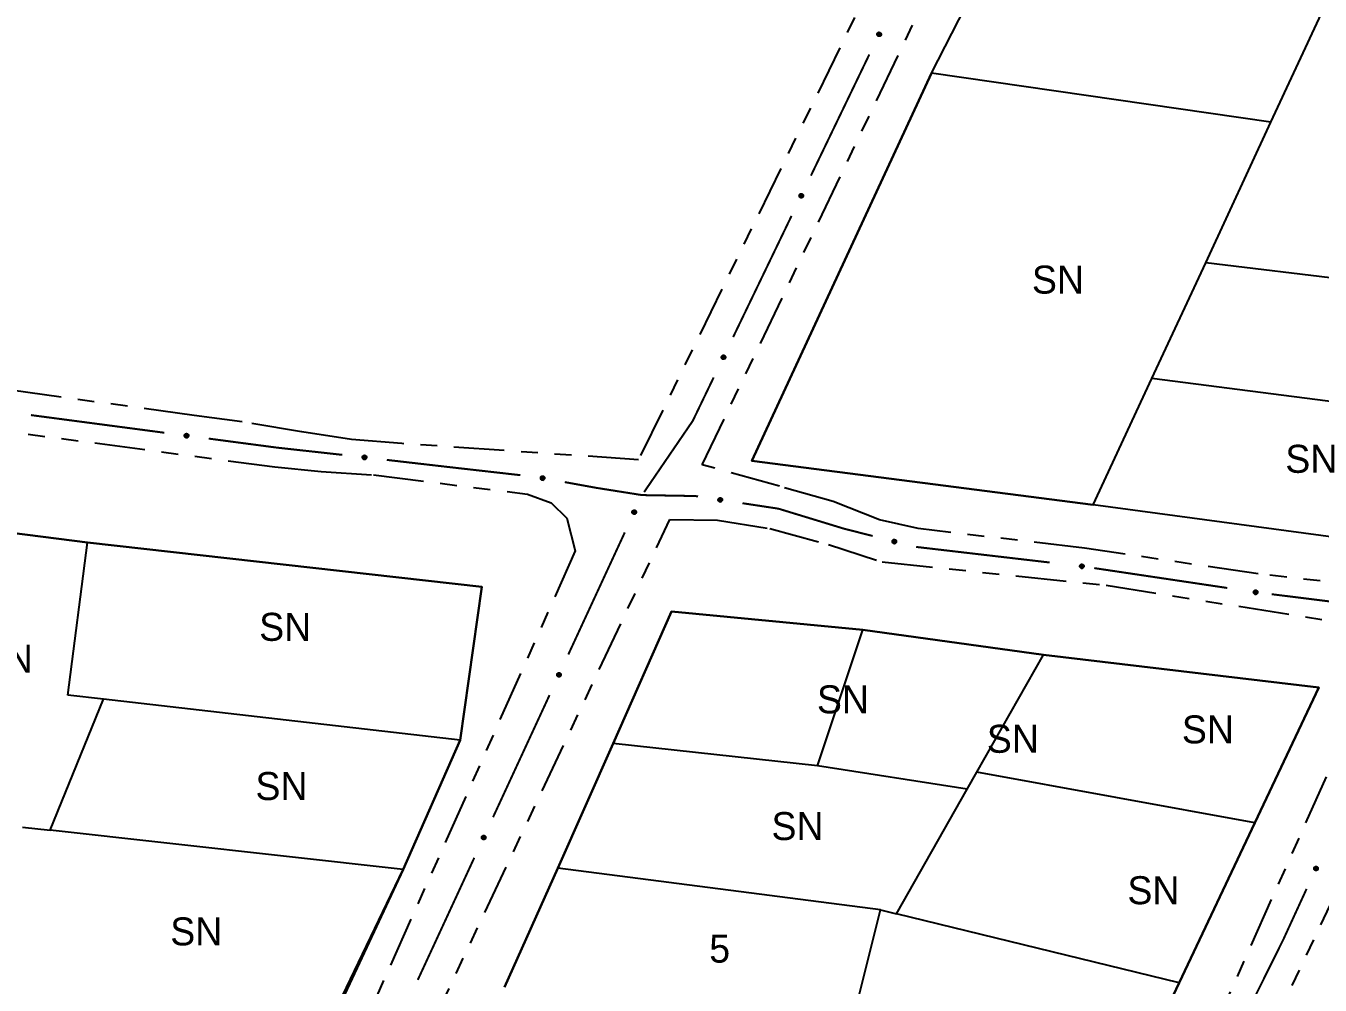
# Model space of a CAD drawing. Extents: x 203665 to 205970, y 4870865 to 4873745.
# Drawn here: x 204177.5 to 204292.9, y 4873015.1 to 4873100.7 of the extents above; entities that cross this region are included whole.
import ezdxf
from ezdxf.enums import TextEntityAlignment as Align

# ---------------------------------------------------------------- set-up
doc = ezdxf.new("R2010")
doc.units = 0
doc.header["$LTSCALE"] = 1.5
doc.header["$MEASUREMENT"] = 0
doc.linetypes.add('TRACO_25', pattern=[8, 3, -1, 1, -1, 1, -1])
for name, color, linetype in [('CD_MALHA_LOTES', 7, 'CONTINUOUS'), ('RU-QUADRA', 210, 'CONTINUOUS'), ('SV-EIXO-RUA-N-PAV', 6, 'CONTINUOUS'), ('SV-RUA-NAO-PAV', 7, 'CONTINUOUS'), ('Th_NmrPort', 1, 'CONTINUOUS')]:
    doc.layers.add(name, color=color, linetype=linetype)

msp = doc.modelspace()

# ---------------------------------------------------------------- linework, layer by layer
at = {"layer": 'CD_MALHA_LOTES', "linetype": 'Continuous', "flags": 128}
for points in [[(204258.273564, 4873096.525457), (204268.588172, 4873116.699459)], [(204288.541046, 4873092.128941), (204293.049319, 4873101.838943)], [(204258.273564, 4873096.525457), (204242.22368, 4873061.891367)], [(204288.541046, 4873092.128941), (204258.273564, 4873096.525457)], [(204282.721119, 4873079.593874), (204288.541046, 4873092.128941)], [(204277.917549, 4873069.247857), (204282.721119, 4873079.593874)], [(204308.353924, 4873076.480264), (204282.721119, 4873079.593874)], [(204272.68912, 4873057.986769), (204277.917549, 4873069.247857)], [(204303.31814, 4873065.980528), (204277.917549, 4873069.247857)], [(204242.22368, 4873061.891367), (204272.68912, 4873057.986769)], [(204298.736385, 4873054.458792), (204272.68912, 4873057.986769)], [(204169.187356, 4873056.3671), (204182.970834, 4873054.626859)], [(204181.203047, 4873040.992245), (204182.970834, 4873054.626859)], [(204182.970834, 4873054.626859), (204218.138129, 4873050.662867)], [(204218.138129, 4873050.662867), (204216.225411, 4873036.957763)], [(204229.859178, 4873036.684357), (204235.066582, 4873048.459799)], [(204235.066582, 4873048.459799), (204252.133214, 4873046.809246)], [(204248.088559, 4873034.675283), (204252.133214, 4873046.809246)], [(204252.133214, 4873046.809246), (204268.251398, 4873044.578922)], [(204262.29782, 4873034.103224), (204268.251398, 4873044.578922)], [(204268.251398, 4873044.578922), (204292.803558, 4873041.662506)], [(204184.389448, 4873040.62518), (204181.203047, 4873040.992245)], [(204292.803558, 4873041.662506), (204287.10266, 4873029.602509)], [(204179.626278, 4873028.927874), (204184.389448, 4873040.62518)], [(204216.225411, 4873036.957763), (204184.389448, 4873040.62518)], [(204216.225411, 4873036.957763), (204211.122916, 4873025.433711)], [(204224.92692, 4873025.531102), (204229.859178, 4873036.684357)], [(204248.088559, 4873034.675283), (204229.859178, 4873036.684357)], [(204261.437307, 4873032.589096), (204248.088559, 4873034.675283)], [(204261.437307, 4873032.589096), (204262.29782, 4873034.103224)], [(204287.10266, 4873029.602509), (204262.29782, 4873034.103224)], [(204255.124214, 4873021.480808), (204261.437307, 4873032.589096)], [(204287.10266, 4873029.602509), (204280.339643, 4873015.295645)], [(204177.171247, 4873029.200229), (204179.626278, 4873028.927874)], [(204211.122916, 4873025.433711), (204179.626278, 4873028.927874)], [(204211.122916, 4873025.433711), (204203.555536, 4873009.198906)], [(204220.166798, 4873014.907841), (204224.92692, 4873025.531102)], [(204253.704138, 4873021.829142), (204224.92692, 4873025.531102)], [(204250.985029, 4873010.871965), (204253.704138, 4873021.829142)], [(204253.704138, 4873021.829142), (204255.124214, 4873021.480808)], [(204280.339643, 4873015.295645), (204255.124214, 4873021.480808)], [(204280.339643, 4873015.295645), (204275.242245, 4873004.512323)]]:
    msp.add_lwpolyline(points, dxfattribs=at)
at = {"layer": 'RU-QUADRA', "linetype": 'Continuous', "flags": 128}
for points in [[(204298.736385, 4873054.458792), (204272.68912, 4873057.986769), (204242.22368, 4873061.891367), (204258.273564, 4873096.525457), (204268.588172, 4873116.699459), (204273.848489, 4873127.220765), (204281.96104, 4873144.44531), (204286.222324, 4873153.492855), (204293.84628, 4873169.680016)], [(204275.242245, 4873004.512323), (204280.339643, 4873015.295645), (204287.10266, 4873029.602509), (204292.803558, 4873041.662506), (204268.251398, 4873044.578922), (204252.133214, 4873046.809246), (204235.066582, 4873048.459799), (204229.859178, 4873036.684357), (204224.92692, 4873025.531102), (204220.166798, 4873014.907841)]]:
    msp.add_lwpolyline(points, dxfattribs=at)
msp.add_lwpolyline([(204103.635391, 4872941.745824), (204135.581705, 4872937.728944), (204167.684534, 4872934.126779), (204174.941351, 4872949.447185), (204179.768445, 4872960.327247), (204184.927687, 4872971.496659), (204190.603585, 4872982.694119), (204195.686735, 4872993.898056), (204200.977761, 4873004.290896), (204211.122916, 4873025.433711), (204216.225411, 4873036.957763), (204218.138129, 4873050.662867), (204182.970834, 4873054.626859), (204169.187356, 4873056.3671), (204155.47299, 4873058.098615), (204149.274667, 4873043.068505), (204145.504676, 4873033.926779), (204141.788485, 4873025.693177), (204138.361652, 4873018.100678), (204134.792513, 4873010.192886), (204131.177349, 4873002.18312), (204126.219152, 4872991.197727), (204121.327527, 4872980.486484), (204111.044409, 4872957.969431)], close=True, dxfattribs=at)
at = {"layer": 'SV-EIXO-RUA-N-PAV'}
for points in [[(204253.741785, 4873100.065264), (204253.758591, 4873100.019334), (204253.763643, 4873099.976423), (204253.757556, 4873099.93942), (204253.74365, 4873099.908124), (204253.725818, 4873099.877709), (204253.701074, 4873099.851011), (204253.667048, 4873099.827462), (204253.621092, 4873099.81028), (204253.576793, 4873099.807993), (204253.540196, 4873099.81202), (204253.506728, 4873099.824641), (204253.477472, 4873099.842459), (204253.450589, 4873099.869079), (204253.427061, 4873099.903795), (204253.410902, 4873099.950423), (204253.406238, 4873099.992526), (204253.413065, 4873100.028163), (204253.425967, 4873100.061729), (204253.444544, 4873100.092562), (204253.468984, 4873100.11863), (204253.50398, 4873100.142255), (204253.550214, 4873100.157595), (204253.592153, 4873100.162727), (204253.627876, 4873100.156401), (204253.660637, 4873100.142956), (204253.69136, 4873100.125441), (204253.719234, 4873100.101685), (204253.741785, 4873100.065264)], [(204246.799813, 4873085.649681), (204246.81662, 4873085.603751), (204246.821672, 4873085.56084), (204246.815585, 4873085.523837), (204246.801679, 4873085.492541), (204246.783847, 4873085.462126), (204246.759103, 4873085.435428), (204246.725076, 4873085.411879), (204246.679121, 4873085.394697), (204246.634822, 4873085.39241), (204246.598225, 4873085.396437), (204246.564757, 4873085.409058), (204246.5355, 4873085.426876), (204246.508618, 4873085.453496), (204246.48509, 4873085.488212), (204246.468931, 4873085.53484), (204246.464266, 4873085.576943), (204246.471094, 4873085.61258), (204246.483995, 4873085.646146), (204246.502573, 4873085.676979), (204246.527013, 4873085.703047), (204246.562009, 4873085.726672), (204246.608243, 4873085.742012), (204246.650182, 4873085.747144), (204246.685905, 4873085.740818), (204246.718666, 4873085.727373), (204246.749389, 4873085.709858), (204246.777262, 4873085.686102), (204246.799813, 4873085.649681)], [(204239.857842, 4873071.234098), (204239.874649, 4873071.188168), (204239.879701, 4873071.145257), (204239.873613, 4873071.108254), (204239.859708, 4873071.076958), (204239.841876, 4873071.046543), (204239.817132, 4873071.019845), (204239.783105, 4873070.996296), (204239.737149, 4873070.979113), (204239.692851, 4873070.976827), (204239.656254, 4873070.980854), (204239.622785, 4873070.993475), (204239.593529, 4873071.011293), (204239.566646, 4873071.037913), (204239.543119, 4873071.072629), (204239.52696, 4873071.119257), (204239.522295, 4873071.16136), (204239.529123, 4873071.196997), (204239.542024, 4873071.230563), (204239.560601, 4873071.261396), (204239.585042, 4873071.287464), (204239.620038, 4873071.311089), (204239.666271, 4873071.326429), (204239.708211, 4873071.33156), (204239.743934, 4873071.325235), (204239.776694, 4873071.311789), (204239.807418, 4873071.294275), (204239.835291, 4873071.270519), (204239.857842, 4873071.234098)], [(204191.671823, 4873064.280038), (204191.710219, 4873064.310334), (204191.749413, 4873064.328519), (204191.786469, 4873064.334278), (204191.820541, 4873064.330829), (204191.855001, 4873064.323374), (204191.888085, 4873064.308193), (204191.921073, 4873064.28321), (204191.951733, 4873064.244907), (204191.967724, 4873064.203531), (204191.975313, 4873064.167504), (204191.973762, 4873064.131769), (204191.965959, 4873064.098414), (204191.949054, 4873064.06457), (204191.923409, 4873064.031387), (204191.884148, 4873064.001489), (204191.845601, 4873063.983924), (204191.809612, 4873063.979295), (204191.773696, 4873063.981081), (204191.738607, 4873063.989114), (204191.706216, 4873064.004203), (204191.672853, 4873064.030083), (204191.643857, 4873064.069225), (204191.625899, 4873064.107472), (204191.620766, 4873064.143385), (204191.623321, 4873064.178705), (204191.630378, 4873064.213359), (204191.644254, 4873064.247252), (204191.671823, 4873064.280038)], [(204207.551404, 4873062.343222), (204207.589289, 4873062.374153), (204207.628175, 4873062.39299), (204207.665129, 4873062.399366), (204207.699254, 4873062.396486), (204207.733833, 4873062.389607), (204207.767166, 4873062.37498), (204207.800566, 4873062.35055), (204207.831861, 4873062.312764), (204207.84854, 4873062.271661), (204207.856729, 4873062.235766), (204207.855775, 4873062.20001), (204207.848529, 4873062.16653), (204207.83219, 4873062.132408), (204207.807103, 4873062.098802), (204207.768346, 4873062.068253), (204207.730097, 4873062.050047), (204207.694191, 4873062.044818), (204207.65825, 4873062.046006), (204207.623031, 4873062.053452), (204207.590394, 4873062.067999), (204207.556603, 4873062.093319), (204207.526959, 4873062.131972), (204207.508365, 4873062.169913), (204207.502633, 4873062.205736), (204207.504599, 4873062.241094), (204207.511077, 4873062.27586), (204207.524386, 4873062.30998), (204207.551404, 4873062.343222)], [(204223.451038, 4873060.498345), (204223.490852, 4873060.526751), (204223.530878, 4873060.543024), (204223.568169, 4873060.546987), (204223.602034, 4873060.541897), (204223.636094, 4873060.532787), (204223.668407, 4873060.516026), (204223.70015, 4873060.48948), (204223.728926, 4873060.449741), (204223.7429, 4873060.407642), (204223.748742, 4873060.371291), (204223.745467, 4873060.335672), (204223.736063, 4873060.302733), (204223.717543, 4873060.269744), (204223.690327, 4873060.237838), (204223.649668, 4873060.20987), (204223.610318, 4873060.194186), (204223.574148, 4873060.1913), (204223.53836, 4873060.194819), (204223.503699, 4873060.204536), (204223.472075, 4873060.221171), (204223.44, 4873060.248632), (204223.412928, 4873060.289128), (204223.396837, 4873060.328196), (204223.393443, 4873060.364316), (204223.397701, 4873060.399472), (204223.406422, 4873060.433744), (204223.421918, 4873060.466927), (204223.451038, 4873060.498345)], [(204239.29125, 4873058.554089), (204239.330228, 4873058.583631), (204239.369769, 4873058.601051), (204239.406929, 4873058.606088), (204239.440928, 4873058.601976), (204239.475236, 4873058.593852), (204239.508019, 4873058.57803), (204239.540514, 4873058.55241), (204239.570424, 4873058.513518), (204239.585606, 4873058.471839), (204239.592494, 4873058.435671), (204239.590248, 4873058.399973), (204239.581797, 4873058.366776), (204239.564236, 4873058.333267), (204239.537951, 4873058.300589), (204239.498115, 4873058.271461), (204239.459234, 4873058.254649), (204239.423162, 4873058.250721), (204239.387288, 4873058.253206), (204239.352361, 4873058.26192), (204239.32027, 4873058.277637), (204239.287417, 4873058.304161), (204239.259188, 4873058.34386), (204239.241977, 4873058.382448), (204239.237544, 4873058.418455), (204239.240786, 4873058.453718), (204239.248516, 4873058.488228), (204239.263048, 4873058.521845), (204239.29125, 4873058.554089)], [(204231.896422, 4873057.411738), (204231.91395, 4873057.366078), (204231.919678, 4873057.323251), (204231.914174, 4873057.286157), (204231.900763, 4873057.254646), (204231.883413, 4873057.223954), (204231.859092, 4873057.196869), (204231.825441, 4873057.172787), (204231.779762, 4873057.154883), (204231.735504, 4873057.151899), (204231.698849, 4873057.155349), (204231.665186, 4873057.167441), (204231.635652, 4873057.184796), (204231.608354, 4873057.210988), (204231.584282, 4873057.245329), (204231.56739, 4873057.291697), (204231.562063, 4873057.333722), (204231.568328, 4873057.369461), (204231.580699, 4873057.403227), (204231.598788, 4873057.434349), (204231.622815, 4873057.460798), (204231.657434, 4873057.484972), (204231.70342, 4873057.501038), (204231.745274, 4873057.50683), (204231.781092, 4873057.501068), (204231.81406, 4873057.488141), (204231.845056, 4873057.471112), (204231.8733, 4873057.447799), (204231.896422, 4873057.411738)], [(204254.834441, 4873054.843999), (204254.876149, 4873054.869542), (204254.917218, 4873054.882966), (204254.954695, 4873054.884304), (204254.98812, 4873054.876851), (204255.021457, 4873054.865374), (204255.052515, 4873054.846388), (204255.082318, 4873054.81768), (204255.108235, 4873054.776021), (204255.119222, 4873054.733046), (204255.122499, 4873054.696374), (204255.116734, 4873054.661073), (204255.105042, 4873054.628875), (204255.084254, 4873054.597266), (204255.054866, 4873054.567348), (204255.012346, 4873054.542301), (204254.971992, 4873054.529416), (204254.935709, 4873054.529074), (204254.900256, 4873054.535094), (204254.866362, 4873054.547219), (204254.835983, 4873054.566032), (204254.805913, 4873054.595675), (204254.781748, 4873054.63797), (204254.768438, 4873054.678071), (204254.767586, 4873054.71434), (204254.774299, 4873054.74911), (204254.785403, 4873054.782686), (204254.803189, 4873054.814701), (204254.834441, 4873054.843999)], [(204271.553765, 4873052.623709), (204271.592664, 4873052.653355), (204271.632158, 4873052.67088), (204271.669305, 4873052.676015), (204271.703315, 4873052.671994), (204271.737644, 4873052.663962), (204271.770469, 4873052.648227), (204271.803033, 4873052.622693), (204271.833045, 4873052.583881), (204271.848339, 4873052.542243), (204271.855322, 4873052.506094), (204271.853171, 4873052.470389), (204271.844809, 4873052.43717), (204271.827337, 4873052.403614), (204271.801139, 4873052.370867), (204271.761381, 4873052.341633), (204271.722544, 4873052.324717), (204271.686484, 4873052.320693), (204271.650603, 4873052.323083), (204271.615653, 4873052.331704), (204271.583521, 4873052.347335), (204271.550597, 4873052.373772), (204271.522262, 4873052.413395), (204271.504949, 4873052.451938), (204271.50042, 4873052.487933), (204271.503568, 4873052.523205), (204271.511206, 4873052.557735), (204271.525649, 4873052.59139), (204271.553765, 4873052.623709)], [(204287.048383, 4873050.304448), (204287.086553, 4873050.335027), (204287.125611, 4873050.353504), (204287.162623, 4873050.359538), (204287.19672, 4873050.356341), (204287.231234, 4873050.349143), (204287.26443, 4873050.334207), (204287.297603, 4873050.30947), (204287.328547, 4873050.271396), (204287.344844, 4873050.23014), (204287.352701, 4873050.194171), (204287.351415, 4873050.158425), (204287.34386, 4873050.125013), (204287.327206, 4873050.091044), (204287.301809, 4873050.057672), (204287.262771, 4873050.027483), (204287.224355, 4873050.009632), (204287.188402, 4873050.004736), (204287.152474, 4873050.006256), (204287.117326, 4873050.014027), (204287.084824, 4873050.028876), (204287.051269, 4873050.054508), (204287.021984, 4873050.093433), (204287.003742, 4873050.131545), (204286.998342, 4873050.16742), (204287.000635, 4873050.202758), (204287.007435, 4873050.237463), (204287.021058, 4873050.271458), (204287.048383, 4873050.304448)], [(204225.182434, 4873042.888571), (204225.199962, 4873042.842912), (204225.205689, 4873042.800085), (204225.200186, 4873042.762991), (204225.186775, 4873042.73148), (204225.169424, 4873042.700787), (204225.145104, 4873042.673703), (204225.111453, 4873042.649621), (204225.065773, 4873042.631717), (204225.021516, 4873042.628732), (204224.98486, 4873042.632183), (204224.951197, 4873042.644274), (204224.921664, 4873042.661629), (204224.894365, 4873042.687822), (204224.870294, 4873042.722163), (204224.853402, 4873042.768531), (204224.848074, 4873042.810555), (204224.85434, 4873042.846295), (204224.866711, 4873042.880061), (204224.8848, 4873042.911183), (204224.908826, 4873042.937632), (204224.943446, 4873042.961806), (204224.989432, 4873042.977872), (204225.031286, 4873042.983664), (204225.067104, 4873042.977902), (204225.100072, 4873042.964974), (204225.131068, 4873042.947946), (204225.159312, 4873042.924632), (204225.182434, 4873042.888571)], [(204218.468445, 4873028.365405), (204218.485973, 4873028.319745), (204218.491701, 4873028.276919), (204218.486197, 4873028.239824), (204218.472787, 4873028.208313), (204218.455436, 4873028.177621), (204218.431116, 4873028.150536), (204218.397464, 4873028.126455), (204218.351785, 4873028.10855), (204218.307528, 4873028.105566), (204218.270872, 4873028.109016), (204218.237209, 4873028.121108), (204218.207675, 4873028.138463), (204218.180377, 4873028.164656), (204218.156305, 4873028.198997), (204218.139413, 4873028.245365), (204218.134086, 4873028.287389), (204218.140351, 4873028.323129), (204218.152722, 4873028.356894), (204218.170811, 4873028.388016), (204218.194838, 4873028.414466), (204218.229457, 4873028.43864), (204218.275444, 4873028.454706), (204218.317297, 4873028.460498), (204218.353115, 4873028.454735), (204218.386084, 4873028.441808), (204218.417079, 4873028.42478), (204218.445323, 4873028.401466), (204218.468445, 4873028.365405)], [(204292.713724, 4873025.596579), (204292.731376, 4873025.550967), (204292.737219, 4873025.508157), (204292.731816, 4873025.471047), (204292.718491, 4873025.4395), (204292.701223, 4873025.408761), (204292.676976, 4873025.381611), (204292.64339, 4873025.357438), (204292.597759, 4873025.33941), (204292.55351, 4873025.336307), (204292.516845, 4873025.339657), (204292.48315, 4873025.351658), (204292.453569, 4873025.368933), (204292.4262, 4873025.395052), (204292.402036, 4873025.429328), (204292.385018, 4873025.47565), (204292.379577, 4873025.51766), (204292.385746, 4873025.553416), (204292.398026, 4873025.587215), (204292.41603, 4873025.618386), (204292.439985, 4873025.6449), (204292.474539, 4873025.669168), (204292.520482, 4873025.685358), (204292.56232, 4873025.691263), (204292.598153, 4873025.685598), (204292.631157, 4873025.67276), (204292.662198, 4873025.655815), (204292.690505, 4873025.632578), (204292.713724, 4873025.596579)]]:
    msp.add_lwpolyline(points, close=True, dxfattribs=at)
for points in [[(204253.444544, 4873100.092562), (204253.406238, 4873099.992526)], [(204253.468984, 4873100.11863), (204253.410902, 4873099.950423)], [(204253.455454, 4873100.10141), (204253.410913, 4873099.977468)], [(204253.486237, 4873100.124449), (204253.421929, 4873099.9343)], [(204253.50398, 4873100.142255), (204253.427061, 4873099.903795)], [(204253.526809, 4873100.145802), (204253.439685, 4873099.889402)], [(204253.550214, 4873100.157595), (204253.450589, 4873099.869079)], [(204253.56934, 4873100.15864), (204253.465137, 4873099.860485)], [(204253.592153, 4873100.162727), (204253.477472, 4873099.842459)], [(204253.607816, 4873100.156771), (204253.492957, 4873099.836487)], [(204253.627876, 4873100.156401), (204253.506728, 4873099.824641)], [(204253.642741, 4873100.147525), (204253.521871, 4873099.821049)], [(204253.660637, 4873100.142956), (204253.540196, 4873099.81202)], [(204253.675343, 4873100.130311), (204253.56226, 4873099.813715)], [(204253.69136, 4873100.125441), (204253.576793, 4873099.807993)], [(204253.703117, 4873100.109363), (204253.601328, 4873099.813075)], [(204253.719234, 4873100.101685), (204253.621092, 4873099.81028)], [(204253.728524, 4873100.083498), (204253.643904, 4873099.822862)], [(204253.741785, 4873100.065264), (204253.667048, 4873099.827462)], [(204253.749923, 4873100.039874), (204253.68689, 4873099.846082)], [(204253.758591, 4873100.019334), (204253.701074, 4873099.851011)], [(204253.761577, 4873099.994885), (204253.716398, 4873099.872764)], [(204253.763643, 4873099.976423), (204253.725818, 4873099.877709)], [(204246.502573, 4873085.676979), (204246.464266, 4873085.576943)], [(204246.527013, 4873085.703047), (204246.468931, 4873085.53484)], [(204246.513482, 4873085.685827), (204246.468941, 4873085.561885)], [(204246.544265, 4873085.708866), (204246.479958, 4873085.518717)], [(204246.562009, 4873085.726672), (204246.48509, 4873085.488212)], [(204246.584838, 4873085.730219), (204246.497714, 4873085.473819)], [(204246.608243, 4873085.742012), (204246.508618, 4873085.453496)], [(204246.627368, 4873085.743057), (204246.523166, 4873085.444902)], [(204246.650182, 4873085.747144), (204246.5355, 4873085.426876)], [(204246.665845, 4873085.741188), (204246.550986, 4873085.420904)], [(204246.685905, 4873085.740818), (204246.564757, 4873085.409058)], [(204246.70077, 4873085.731942), (204246.5799, 4873085.405466)], [(204246.718666, 4873085.727373), (204246.598225, 4873085.396437)], [(204246.733371, 4873085.714728), (204246.620288, 4873085.398132)], [(204246.749389, 4873085.709858), (204246.634822, 4873085.39241)], [(204246.761146, 4873085.69378), (204246.659357, 4873085.397492)], [(204246.777262, 4873085.686102), (204246.679121, 4873085.394697)], [(204246.786553, 4873085.667915), (204246.701933, 4873085.407279)], [(204246.799813, 4873085.649681), (204246.725076, 4873085.411879)], [(204246.807951, 4873085.624291), (204246.744919, 4873085.430499)], [(204246.81662, 4873085.603751), (204246.759103, 4873085.435428)], [(204246.819605, 4873085.579302), (204246.774427, 4873085.457181)], [(204246.821672, 4873085.56084), (204246.783847, 4873085.462126)], [(204239.560601, 4873071.261396), (204239.522295, 4873071.16136)], [(204239.585042, 4873071.287464), (204239.52696, 4873071.119257)], [(204239.571511, 4873071.270244), (204239.52697, 4873071.146301)], [(204239.602294, 4873071.293283), (204239.537987, 4873071.103134)], [(204239.620038, 4873071.311089), (204239.543119, 4873071.072629)], [(204239.642867, 4873071.314636), (204239.555743, 4873071.058235)], [(204239.666271, 4873071.326429), (204239.566646, 4873071.037913)], [(204239.685397, 4873071.327474), (204239.581195, 4873071.029319)], [(204239.708211, 4873071.33156), (204239.593529, 4873071.011293)], [(204239.723874, 4873071.325605), (204239.609015, 4873071.005321)], [(204239.743934, 4873071.325235), (204239.622785, 4873070.993475)], [(204239.758798, 4873071.316359), (204239.637928, 4873070.989883)], [(204239.776694, 4873071.311789), (204239.656254, 4873070.980854)], [(204239.7914, 4873071.299145), (204239.678317, 4873070.982549)], [(204239.807418, 4873071.294275), (204239.692851, 4873070.976827)], [(204239.819175, 4873071.278197), (204239.717386, 4873070.981909)], [(204239.835291, 4873071.270519), (204239.737149, 4873070.979113)], [(204239.844582, 4873071.252331), (204239.759961, 4873070.991696)], [(204239.857842, 4873071.234098), (204239.783105, 4873070.996296)], [(204239.86598, 4873071.208708), (204239.802948, 4873071.014916)], [(204239.874649, 4873071.188168), (204239.817132, 4873071.019845)], [(204239.877634, 4873071.163719), (204239.832456, 4873071.041598)], [(204239.879701, 4873071.145257), (204239.841876, 4873071.046543)], [(204191.620766, 4873064.143385), (204191.973762, 4873064.131769)], [(204191.623321, 4873064.178705), (204191.975313, 4873064.167504)], [(204191.624562, 4873064.160277), (204191.972452, 4873064.147277)], [(204191.625899, 4873064.107472), (204191.965959, 4873064.098414)], [(204191.626672, 4873064.124211), (204191.966803, 4873064.114991)], [(204191.630378, 4873064.213359), (204191.967724, 4873064.203531)], [(204191.630748, 4873064.196621), (204191.966821, 4873064.187938)], [(204191.636898, 4873064.087071), (204191.95268, 4873064.081072)], [(204191.641987, 4873064.229545), (204191.955242, 4873064.225257)], [(204191.643857, 4873064.069225), (204191.949054, 4873064.06457)], [(204191.644254, 4873064.247252), (204191.951733, 4873064.244907)], [(204191.658636, 4873064.261752), (204191.932662, 4873064.262655)], [(204191.662362, 4873064.050667), (204191.933146, 4873064.04787)], [(204191.671823, 4873064.280038), (204191.921073, 4873064.28321)], [(204191.672853, 4873064.030083), (204191.923409, 4873064.031387)], [(204191.693408, 4873064.295691), (204191.897192, 4873064.296254)], [(204191.695306, 4873064.01878), (204191.896027, 4873064.016995)], [(204191.706216, 4873064.004203), (204191.884148, 4873064.001489)], [(204191.710219, 4873064.310334), (204191.888085, 4873064.308193)], [(204191.726797, 4873063.996719), (204191.85845, 4873063.993063)], [(204191.732517, 4873064.320797), (204191.862637, 4873064.315967)], [(204191.738607, 4873063.989114), (204191.845601, 4873063.983924)], [(204191.749413, 4873064.328519), (204191.855001, 4873064.323374)], [(204207.502633, 4873062.205736), (204207.855775, 4873062.20001)], [(204207.504599, 4873062.241094), (204207.856729, 4873062.235766)], [(204207.506148, 4873062.222688), (204207.854206, 4873062.215494)], [(204207.508365, 4873062.169913), (204207.848529, 4873062.16653)], [(204207.508859, 4873062.186663), (204207.849096, 4873062.183117)], [(204207.511077, 4873062.27586), (204207.84854, 4873062.271661)], [(204207.511726, 4873062.259131), (204207.847897, 4873062.256055)], [(204207.519703, 4873062.149698), (204207.835541, 4873062.148969)], [(204207.522414, 4873062.292238), (204207.835698, 4873062.293176)], [(204207.524386, 4873062.30998), (204207.831861, 4873062.312764)], [(204207.526959, 4873062.131972), (204207.83219, 4873062.132408)], [(204207.538524, 4873062.324718), (204207.812497, 4873062.330192)], [(204207.545771, 4873062.113725), (204207.816564, 4873062.115445)], [(204207.551404, 4873062.343222), (204207.800566, 4873062.35055)], [(204207.556603, 4873062.093319), (204207.807103, 4873062.098802)], [(204207.572725, 4873062.359232), (204207.776471, 4873062.363194)], [(204207.579242, 4873062.082391), (204207.779964, 4873062.083955)], [(204207.589289, 4873062.374153), (204207.767166, 4873062.37498)], [(204207.590394, 4873062.067999), (204207.768346, 4873062.068253)], [(204207.611097, 4873062.060859), (204207.742792, 4873062.059399)], [(204207.61141, 4873062.384987), (204207.741593, 4873062.382328)], [(204207.623031, 4873062.053452), (204207.730097, 4873062.050047)], [(204207.628175, 4873062.39299), (204207.733833, 4873062.389607)], [(204223.473354, 4873060.512937), (204223.676927, 4873060.503661)], [(204223.490852, 4873060.526751), (204223.668407, 4873060.516026)], [(204223.513629, 4873060.536126), (204223.643365, 4873060.525019)], [(204223.530878, 4873060.543024), (204223.636094, 4873060.532787)], [(204223.393443, 4873060.364316), (204223.745467, 4873060.335672)], [(204223.396837, 4873060.328196), (204223.736063, 4873060.302733)], [(204223.397701, 4873060.399472), (204223.748742, 4873060.371291)], [(204223.398051, 4873060.381005), (204223.744907, 4873060.351225)], [(204223.398417, 4873060.344879), (204223.737707, 4873060.319249)], [(204223.405984, 4873060.417008), (204223.741246, 4873060.392111)], [(204223.406422, 4873060.433744), (204223.7429, 4873060.407642)], [(204223.406838, 4873060.307288), (204223.721963, 4873060.286052)], [(204223.412928, 4873060.289128), (204223.717543, 4873060.269744)], [(204223.418799, 4873060.449351), (204223.731482, 4873060.429945)], [(204223.421918, 4873060.466927), (204223.728926, 4873060.449741)], [(204223.430515, 4873060.269698), (204223.700848, 4873060.253832)], [(204223.436984, 4873060.480717), (204223.710734, 4873060.46839)], [(204223.44, 4873060.248632), (204223.690327, 4873060.237838)], [(204223.451038, 4873060.498345), (204223.70015, 4873060.48948)], [(204223.461881, 4873060.236257), (204223.662282, 4873060.224785)], [(204223.472075, 4873060.221171), (204223.649668, 4873060.20987)], [(204223.492271, 4873060.212702), (204223.623593, 4873060.202694)], [(204223.503699, 4873060.204536), (204223.610318, 4873060.194186)], [(204239.237544, 4873058.418455), (204239.590248, 4873058.399973)], [(204239.240786, 4873058.453718), (204239.592494, 4873058.435671)], [(204239.241668, 4873058.435269), (204239.589239, 4873058.415503)], [(204239.241977, 4873058.382448), (204239.581797, 4873058.366776)], [(204239.243076, 4873058.399169), (204239.582963, 4873058.383333)], [(204239.248516, 4873058.488228), (204239.585606, 4873058.471839)], [(204239.24856, 4873058.471487), (204239.5844, 4873058.456266)], [(204239.252577, 4873058.361837), (204239.568183, 4873058.349696)], [(204239.259188, 4873058.34386), (204239.564236, 4873058.333267)], [(204239.260437, 4873058.504185), (204239.57355, 4873058.493804)], [(204239.263048, 4873058.521845), (204239.570424, 4873058.513518)], [(204239.277329, 4873058.324945), (204239.548007, 4873058.31688)], [(204239.27771, 4873058.536062), (204239.551702, 4873058.531634)], [(204239.287417, 4873058.304161), (204239.537951, 4873058.300589)], [(204239.29125, 4873058.554089), (204239.540514, 4873058.55241)], [(204239.309646, 4873058.292423), (204239.510294, 4873058.286733)], [(204239.313136, 4873058.569318), (204239.516892, 4873058.565916)], [(204239.32027, 4873058.277637), (204239.498115, 4873058.271461)], [(204239.330228, 4873058.583631), (204239.508019, 4873058.57803)], [(204239.340702, 4873058.269754), (204239.472258, 4873058.263537)], [(204239.352361, 4873058.26192), (204239.459234, 4873058.254649)], [(204239.352726, 4873058.593658), (204239.482727, 4873058.586298)], [(204239.369769, 4873058.601051), (204239.475236, 4873058.593852)], [(204231.598788, 4873057.434349), (204231.562063, 4873057.333722)], [(204231.609557, 4873057.443368), (204231.566974, 4873057.318739)], [(204231.622815, 4873057.460798), (204231.56739, 4873057.291697)], [(204231.639973, 4873057.466888), (204231.57867, 4873057.27575)], [(204231.657434, 4873057.484972), (204231.584282, 4873057.245329)], [(204231.680204, 4873057.488878), (204231.597131, 4873057.231137)], [(204231.70342, 4873057.501038), (204231.608354, 4873057.210988)], [(204231.722527, 4873057.502385), (204231.623035, 4873057.202625)], [(204231.745274, 4873057.50683), (204231.635652, 4873057.184796)], [(204231.761029, 4873057.501122), (204231.65123, 4873057.179068)], [(204231.781092, 4873057.501068), (204231.665186, 4873057.167441)], [(204231.796094, 4873057.492427), (204231.680383, 4873057.164087)], [(204231.81406, 4873057.488141), (204231.698849, 4873057.155349)], [(204231.828963, 4873057.475729), (204231.720883, 4873057.157391)], [(204231.845056, 4873057.471112), (204231.735504, 4873057.151899)], [(204231.857065, 4873057.455221), (204231.759956, 4873057.157367)], [(204231.8733, 4873057.447799), (204231.779762, 4873057.154883)], [(204231.882876, 4873057.42976), (204231.802373, 4873057.167823)], [(204231.896422, 4873057.411738), (204231.825441, 4873057.172787)], [(204231.904959, 4873057.386478), (204231.844988, 4873057.191718)], [(204231.91395, 4873057.366078), (204231.859092, 4873057.196869)], [(204231.91732, 4873057.341679), (204231.874072, 4873057.218861)], [(204231.919678, 4873057.323251), (204231.883413, 4873057.223954)], [(204254.774299, 4873054.74911), (204255.122499, 4873054.696374)], [(204254.783792, 4873054.766023), (204255.116482, 4873054.717669)], [(204254.785403, 4873054.782686), (204255.119222, 4873054.733046)], [(204254.798844, 4873054.797386), (204255.109396, 4873054.756095)], [(204254.803189, 4873054.814701), (204255.108235, 4873054.776021)], [(204254.819185, 4873054.827399), (204255.091396, 4873054.7959)], [(204254.834441, 4873054.843999), (204255.082318, 4873054.81768)], [(204254.857725, 4873054.856989), (204255.060147, 4873054.833456)], [(204254.876149, 4873054.869542), (204255.052515, 4873054.846388)], [(204254.899528, 4873054.877296), (204255.028165, 4873054.857116)], [(204254.917218, 4873054.882966), (204255.021457, 4873054.865374)], [(204254.767586, 4873054.71434), (204255.116734, 4873054.661073)], [(204254.768438, 4873054.678071), (204255.105042, 4873054.628875)], [(204254.771184, 4873054.694601), (204255.10784, 4873054.645235)], [(204254.773353, 4873054.730664), (204255.117266, 4873054.676627)], [(204254.776948, 4873054.656513), (204255.089806, 4873054.613224)], [(204254.781748, 4873054.63797), (204255.084254, 4873054.597266)], [(204254.79793, 4873054.617354), (204255.066484, 4873054.582564)], [(204254.805913, 4873054.595675), (204255.054866, 4873054.567348)], [(204254.826873, 4873054.581796), (204255.025975, 4873054.556294)], [(204254.835983, 4873054.566032), (204255.012346, 4873054.542301)], [(204254.855535, 4873054.556167), (204254.985832, 4873054.536972)], [(204254.866362, 4873054.547219), (204254.971992, 4873054.529416)], [(204271.50042, 4873052.487933), (204271.853171, 4873052.470389)], [(204271.503568, 4873052.523205), (204271.855322, 4873052.506094)], [(204271.504499, 4873052.504758), (204271.852122, 4873052.485917)], [(204271.504949, 4873052.451938), (204271.844809, 4873052.43717)], [(204271.506003, 4873052.468662), (204271.845931, 4873052.45373)], [(204271.511206, 4873052.557735), (204271.848339, 4873052.542243)], [(204271.511294, 4873052.540994), (204271.847174, 4873052.526667)], [(204271.515604, 4873052.431355), (204271.831241, 4873052.420054)], [(204271.523084, 4873052.573723), (204271.836224, 4873052.564175)], [(204271.525649, 4873052.59139), (204271.833045, 4873052.583881)], [(204271.540273, 4873052.605647), (204271.814275, 4873052.601947)], [(204271.553765, 4873052.623709), (204271.803033, 4873052.622693)], [(204271.57561, 4873052.638996), (204271.779374, 4873052.636137)], [(204271.592664, 4873052.653355), (204271.770469, 4873052.648227)], [(204271.615135, 4873052.663442), (204271.745156, 4873052.656427)], [(204271.632158, 4873052.67088), (204271.737644, 4873052.663962)], [(204271.522262, 4873052.413395), (204271.827337, 4873052.403614)], [(204271.540453, 4873052.394529), (204271.811152, 4873052.387185)], [(204271.550597, 4873052.373772), (204271.801139, 4873052.370867)], [(204271.572857, 4873052.362093), (204271.773519, 4873052.356937)], [(204271.583521, 4873052.347335), (204271.761381, 4873052.341633)], [(204271.603973, 4873052.339506), (204271.735545, 4873052.333639)], [(204271.615653, 4873052.331704), (204271.722544, 4873052.324717)], [(204286.998342, 4873050.16742), (204287.351415, 4873050.158425)], [(204287.000635, 4873050.202758), (204287.352701, 4873050.194171)], [(204287.002013, 4873050.184339), (204287.34999, 4873050.173923)], [(204287.003742, 4873050.131545), (204287.34386, 4873050.125013)], [(204287.004391, 4873050.148289), (204287.344581, 4873050.141595)], [(204287.007435, 4873050.237463), (204287.344844, 4873050.23014)], [(204287.007929, 4873050.220728), (204287.344057, 4873050.214541)], [(204287.018923, 4873050.253734), (204287.332202, 4873050.251773)], [(204287.021058, 4873050.271458), (204287.328547, 4873050.271396)], [(204287.035333, 4873050.286064), (204287.309345, 4873050.289002)], [(204287.048383, 4873050.304448), (204287.297603, 4873050.30947)], [(204287.069852, 4873050.32026), (204287.273626, 4873050.322336)], [(204287.086553, 4873050.335027), (204287.26443, 4873050.334207)], [(204287.108773, 4873050.345656), (204287.238926, 4873050.341792)], [(204287.125611, 4873050.353504), (204287.231234, 4873050.349143)], [(204287.014892, 4873050.111226), (204287.33071, 4873050.107573)], [(204287.021984, 4873050.093433), (204287.327206, 4873050.091044)], [(204287.040626, 4873050.075013), (204287.311423, 4873050.074227)], [(204287.051269, 4873050.054508), (204287.301809, 4873050.057672)], [(204287.073806, 4873050.043371), (204287.274534, 4873050.043077)], [(204287.084824, 4873050.028876), (204287.262771, 4873050.027483)], [(204287.10546, 4873050.021545), (204287.237136, 4873050.018866)], [(204287.117326, 4873050.014027), (204287.224355, 4873050.009632)], [(204224.8848, 4873042.911183), (204224.848074, 4873042.810555)], [(204224.895569, 4873042.920201), (204224.852986, 4873042.795572)], [(204224.908826, 4873042.937632), (204224.853402, 4873042.768531)], [(204224.925985, 4873042.943722), (204224.864681, 4873042.752584)], [(204224.943446, 4873042.961806), (204224.870294, 4873042.722163)], [(204224.966216, 4873042.965712), (204224.883142, 4873042.707971)], [(204224.989432, 4873042.977872), (204224.894365, 4873042.687822)], [(204225.008539, 4873042.979218), (204224.909047, 4873042.679459)], [(204225.031286, 4873042.983664), (204224.921664, 4873042.661629)], [(204225.04704, 4873042.977955), (204224.937242, 4873042.655902)], [(204225.067104, 4873042.977902), (204224.951197, 4873042.644274)], [(204225.082106, 4873042.969261), (204224.966395, 4873042.640921)], [(204225.100072, 4873042.964974), (204224.98486, 4873042.632183)], [(204225.114975, 4873042.952563), (204225.006894, 4873042.634225)], [(204225.131068, 4873042.947946), (204225.021516, 4873042.628732)], [(204225.143076, 4873042.932055), (204225.045968, 4873042.6342)], [(204225.159312, 4873042.924632), (204225.065773, 4873042.631717)], [(204225.168887, 4873042.906593), (204225.088384, 4873042.644657)], [(204225.182434, 4873042.888571), (204225.111453, 4873042.649621)], [(204225.190971, 4873042.863312), (204225.130999, 4873042.668551)], [(204225.199962, 4873042.842912), (204225.145104, 4873042.673703)], [(204225.203332, 4873042.818512), (204225.160083, 4873042.695694)], [(204225.205689, 4873042.800085), (204225.169424, 4873042.700787)], [(204218.170811, 4873028.388016), (204218.134086, 4873028.287389)], [(204218.18158, 4873028.397035), (204218.138998, 4873028.272406)], [(204218.194838, 4873028.414466), (204218.139413, 4873028.245365)], [(204218.211996, 4873028.420556), (204218.150693, 4873028.229417)], [(204218.229457, 4873028.43864), (204218.156305, 4873028.198997)], [(204218.252228, 4873028.442545), (204218.169154, 4873028.184804)], [(204218.275444, 4873028.454706), (204218.180377, 4873028.164656)], [(204218.29455, 4873028.456052), (204218.195058, 4873028.156293)], [(204218.317297, 4873028.460498), (204218.207675, 4873028.138463)], [(204218.333052, 4873028.454789), (204218.223253, 4873028.132735)], [(204218.353115, 4873028.454735), (204218.237209, 4873028.121108)], [(204218.368118, 4873028.446095), (204218.252406, 4873028.117755)], [(204218.386084, 4873028.441808), (204218.270872, 4873028.109016)], [(204218.400987, 4873028.429396), (204218.292906, 4873028.111058)], [(204218.417079, 4873028.42478), (204218.307528, 4873028.105566)], [(204218.429088, 4873028.408889), (204218.33198, 4873028.111034)], [(204218.445323, 4873028.401466), (204218.351785, 4873028.10855)], [(204218.454899, 4873028.383427), (204218.374396, 4873028.121491)], [(204218.468445, 4873028.365405), (204218.397464, 4873028.126455)], [(204218.476982, 4873028.340146), (204218.417011, 4873028.145385)], [(204218.485973, 4873028.319745), (204218.431116, 4873028.150536)], [(204218.489344, 4873028.295346), (204218.446095, 4873028.172528)], [(204218.491701, 4873028.276919), (204218.455436, 4873028.177621)], [(204292.41603, 4873025.618386), (204292.379577, 4873025.51766)], [(204292.426775, 4873025.627434), (204292.38453, 4873025.50269)], [(204292.439985, 4873025.6449), (204292.385018, 4873025.47565)], [(204292.457127, 4873025.651036), (204292.396341, 4873025.459733)], [(204292.474539, 4873025.669168), (204292.402036, 4873025.429328)], [(204292.497299, 4873025.673135), (204292.414923, 4873025.41517)], [(204292.520482, 4873025.685358), (204292.4262, 4873025.395052)], [(204292.539585, 4873025.686756), (204292.440904, 4873025.386729)], [(204292.56232, 4873025.691263), (204292.453569, 4873025.368933)], [(204292.57809, 4873025.685597), (204292.469163, 4873025.363248)], [(204292.598153, 4873025.685598), (204292.48315, 4873025.351658)], [(204292.613179, 4873025.676998), (204292.498356, 4873025.348346)], [(204292.631157, 4873025.67276), (204292.516845, 4873025.339657)], [(204292.646093, 4873025.660388), (204292.538874, 4873025.341759)], [(204292.662198, 4873025.655815), (204292.55351, 4873025.336307)], [(204292.67425, 4873025.639957), (204292.577947, 4873025.34184)], [(204292.690505, 4873025.632578), (204292.597759, 4873025.33941)], [(204292.70013, 4873025.614565), (204292.620335, 4873025.352412)], [(204292.713724, 4873025.596579), (204292.64339, 4873025.357438)], [(204292.72233, 4873025.571344), (204292.662885, 4873025.376421)], [(204292.731376, 4873025.550967), (204292.676976, 4873025.381611)], [(204292.734812, 4873025.526577), (204292.691896, 4873025.403643)], [(204292.737219, 4873025.508157), (204292.701223, 4873025.408761)]]:
    msp.add_lwpolyline(points, dxfattribs=at)
at = {"layer": 'SV-EIXO-RUA-N-PAV', "const_width": 0.18}
for points in [[(204252.712519, 4873098.181625), (204247.506041, 4873087.369938)], [(204245.770548, 4873083.766042), (204240.56407, 4873072.954355)], [(204238.828577, 4873069.350459), (204237.093084, 4873065.746563)], [(204177.9208, 4873065.988567), (204189.817104, 4873064.414419)], [(204236.961691, 4873065.473715), (204232.622465, 4873059.116244)], [(204237.093084, 4873065.746563), (204236.961691, 4873065.473715)], [(204193.782539, 4873063.889703), (204199.730691, 4873063.10263)], [(204199.730691, 4873063.10263), (204199.884469, 4873063.082282)], [(204199.884469, 4873063.082282), (204205.694076, 4873062.441104)], [(204209.668338, 4873061.988149), (204214.635382, 4873061.415028)], [(204214.635382, 4873061.415028), (204215.211797, 4873061.34852)], [(204215.211797, 4873061.34852), (204221.590673, 4873060.625141)], [(204225.540449, 4873060.006567), (204227.508189, 4873059.648796)], [(204227.508189, 4873059.648796), (204228.376448, 4873059.490931)], [(204228.376448, 4873059.490931), (204231.455491, 4873059.002728)], [(204231.455491, 4873059.002728), (204232.438593, 4873058.846851)], [(204232.438593, 4873058.846851), (204236.442599, 4873058.776918)], [(204236.442599, 4873058.776918), (204237.179803, 4873058.764048)], [(204237.179803, 4873058.764048), (204237.439497, 4873058.72453)], [(204241.393972, 4873058.122761), (204244.359829, 4873057.671435)], [(204244.359829, 4873057.671435), (204244.610158, 4873057.633342)], [(204244.610158, 4873057.633342), (204250.106109, 4873055.954024)], [(204250.106109, 4873055.954024), (204250.425218, 4873055.856518)], [(204250.425218, 4873055.856518), (204253.008616, 4873055.196708)], [(204230.896962, 4873055.512116), (204225.86147, 4873044.619741)], [(204256.886728, 4873054.220471), (204268.805789, 4873052.829078)], [(204272.774118, 4873052.330021), (204284.642306, 4873050.55629)], [(204288.603095, 4873049.999526), (204296.541539, 4873049.009011)], [(204224.182973, 4873040.988949), (204219.147482, 4873030.096575)], [(204217.468985, 4873026.465783), (204212.433494, 4873015.573408)], [(204291.719406, 4873023.694261), (204289.633568, 4873019.150114)], [(204289.628871, 4873019.139882), (204286.519573, 4873012.880906)], [(204289.633568, 4873019.150114), (204289.628871, 4873019.139882)]]:
    msp.add_lwpolyline(points, dxfattribs=at)
at = {"layer": 'SV-RUA-NAO-PAV', "linetype": 'TRACO_25'}
for points in [[(204297.315616, 4873193.85656, 9.010173), (204275.272837, 4873151.758255, 9.472516), (204255.351991, 4873109.564687, 9.695716), (204232.123028, 4873062.0025, 9.863115), (204210.99687, 4873063.449883, 10.197916), (204206.530385, 4873063.803007, 10.197916), (204202.051454, 4873064.500618, 10.229801), (204196.773341, 4873065.383144, 10.261687), (204192.493499, 4873065.966465, 10.373287), (204157.271019, 4873070.787935, 10.971145), (204163.183782, 4873082.423255, 11.154488), (204185.830585, 4873126.372854, 10.955202), (204204.164415, 4873164.62773, 10.580544), (204225.644983, 4873208.902394, 10.524744), (204252.035459, 4873261.187353, 10.134846), (204256.864198, 4873272.411714, 10.095702), (204258.433332, 4873275.763212, 10.095702), (204261.12702, 4873281.516631, 10.017414), (204262.604917, 4873286.478403, 9.907811), (204264.070202, 4873292.2322, 9.845181)], [(204298.887812, 4873050.525124, 8.850744), (204287.389248, 4873051.803968, 9.137715), (204271.895935, 4873054.119482, 9.38483), (204257.061476, 4873055.851208, 9.488459), (204253.616848, 4873056.633614, 9.488459), (204249.484068, 4873058.264398, 9.504401), (204244.707653, 4873059.62994, 9.55223), (204237.814127, 4873061.555166, 9.815287), (204258.998654, 4873105.865098, 9.88703), (204278.83225, 4873147.370917, 9.528316), (204300.841433, 4873190.863012, 9.073944)]]:
    msp.add_polyline3d(points, dxfattribs=at)
for points in [[(204225.71604, 4873056.786383, 10.046458), (204226.478866, 4873053.871079, 10.046458), (204203.7509, 4873002.875175, 10.44503), (204192.152519, 4872976.791184, 10.44503), (204178.788397, 4872948.84457, 10.44503), (204171.519823, 4872935.478285, 10.213859), (204169.980307, 4872933.028593, 10.142116), (204168.156887, 4872931.78323, 10.134145), (204164.966647, 4872930.833091, 10.134145), (204131.325574, 4872933.65125, 10.827659), (204095.854228, 4872937.650598, 11.074773), (204102.416535, 4872947.805315, 11.521173), (204104.839484, 4872952.783943, 11.521173), (204107.574798, 4872958.527941, 11.521173), (204110.826583, 4872964.634671, 11.521173), (204136.870136, 4873022.481368, 11.242173), (204152.117863, 4873057.470605, 11.242173), (204155.975471, 4873066.373574, 10.955202), (204171.727738, 4873065.080276, 10.373287), (204199.687675, 4873061.363224, 10.285602), (204203.825247, 4873060.965645, 10.285602), (204208.48439, 4873060.650456, 10.285602), (204222.213453, 4873058.930811, 10.078344), (204224.344506, 4873058.170769, 10.05443)], [(204234.919495, 4873056.669783, 9.83123), (204239.172866, 4873056.623298, 9.791373), (204243.843291, 4873055.85152, 9.735573), (204249.067691, 4873054.425026, 9.71963), (204253.858298, 4873052.88315, 9.727601), (204273.832174, 4873050.798954, 9.679772), (204296.857964, 4873047.143835, 8.691316), (204298.035148, 4873046.330153, 8.691316), (204298.338262, 4873044.66114, 8.858715), (204275.823131, 4872994.103359, 9.241344), (204265.236345, 4872970.546903, 9.456573), (204254.435205, 4872944.862616, 9.432658), (204246.668264, 4872929.019245, 9.392801), (204243.001449, 4872923.061198, 9.129745), (204240.479599, 4872920.902527, 9.129745), (204238.41435, 4872920.284444, 9.121773), (204235.319453, 4872920.029974, 9.065972), (204172.495549, 4872929.149174, 10.030516), (204184.023295, 4872949.972568, 10.397202), (204197.488804, 4872977.653804, 10.405173), (204213.301318, 4873010.714907, 10.309516)], [(204244.228838, 4872918.59524, 8.914515), (204249.93667, 4872928.238764, 9.16163), (204262.503081, 4872954.968846, 9.27323), (204282.713396, 4872998.808935, 9.257287), (204304.933466, 4873045.638132, 8.71523), (204322.233573, 4873042.966528, 8.388401), (204351.459607, 4873039.283688, 7.82243), (204371.725315, 4873035.987069, 7.694887), (204361.573849, 4873011.92134, 7.902144), (204335.985899, 4872955.519143, 7.981858), (204319.980489, 4872917.76736, 8.149259), (204317.094556, 4872914.491525, 8.149259), (204313.387542, 4872912.37784, 8.149259), (204308.967069, 4872911.761472, 8.149259), (204302.346226, 4872911.401389, 8.149259), (204294.816719, 4872911.483678, 8.157229), (204287.544532, 4872911.659253, 8.228972), (204279.25046, 4872912.174331, 8.420287), (204272.609546, 4872912.967644, 8.500001), (204265.813585, 4872914.259159, 8.611601)]]:
    msp.add_polyline3d(points, close=True, dxfattribs=at)

# ---------------------------------------------------------------- texts
at = {"layer": 'Th_NmrPort', "color": 1}
for s, p in [('SN', (204267.218834, 4873078.084417)), ('SN', (204289.82295, 4873062.085491)), ('SN', (204198.280802, 4873047.086247)), ('SN', (204173.449577, 4873044.246735)), ('SN', (204248.039373, 4873040.61441)), ('SN', (204280.592483, 4873037.931187)), ('SN', (204263.195763, 4873037.092151)), ('SN', (204197.950279, 4873032.873769)), ('SN', (204243.983438, 4873029.300486)), ('SN', (204275.736034, 4873023.575311)), ('SN', (204190.348256, 4873019.900751)), ('5', (204238.43321, 4873018.360134))]:
    msp.add_text(s, height=2.5, dxfattribs=at).set_placement(p, align=Align.MIDDLE_LEFT)

doc.saveas('drawing.dxf')
